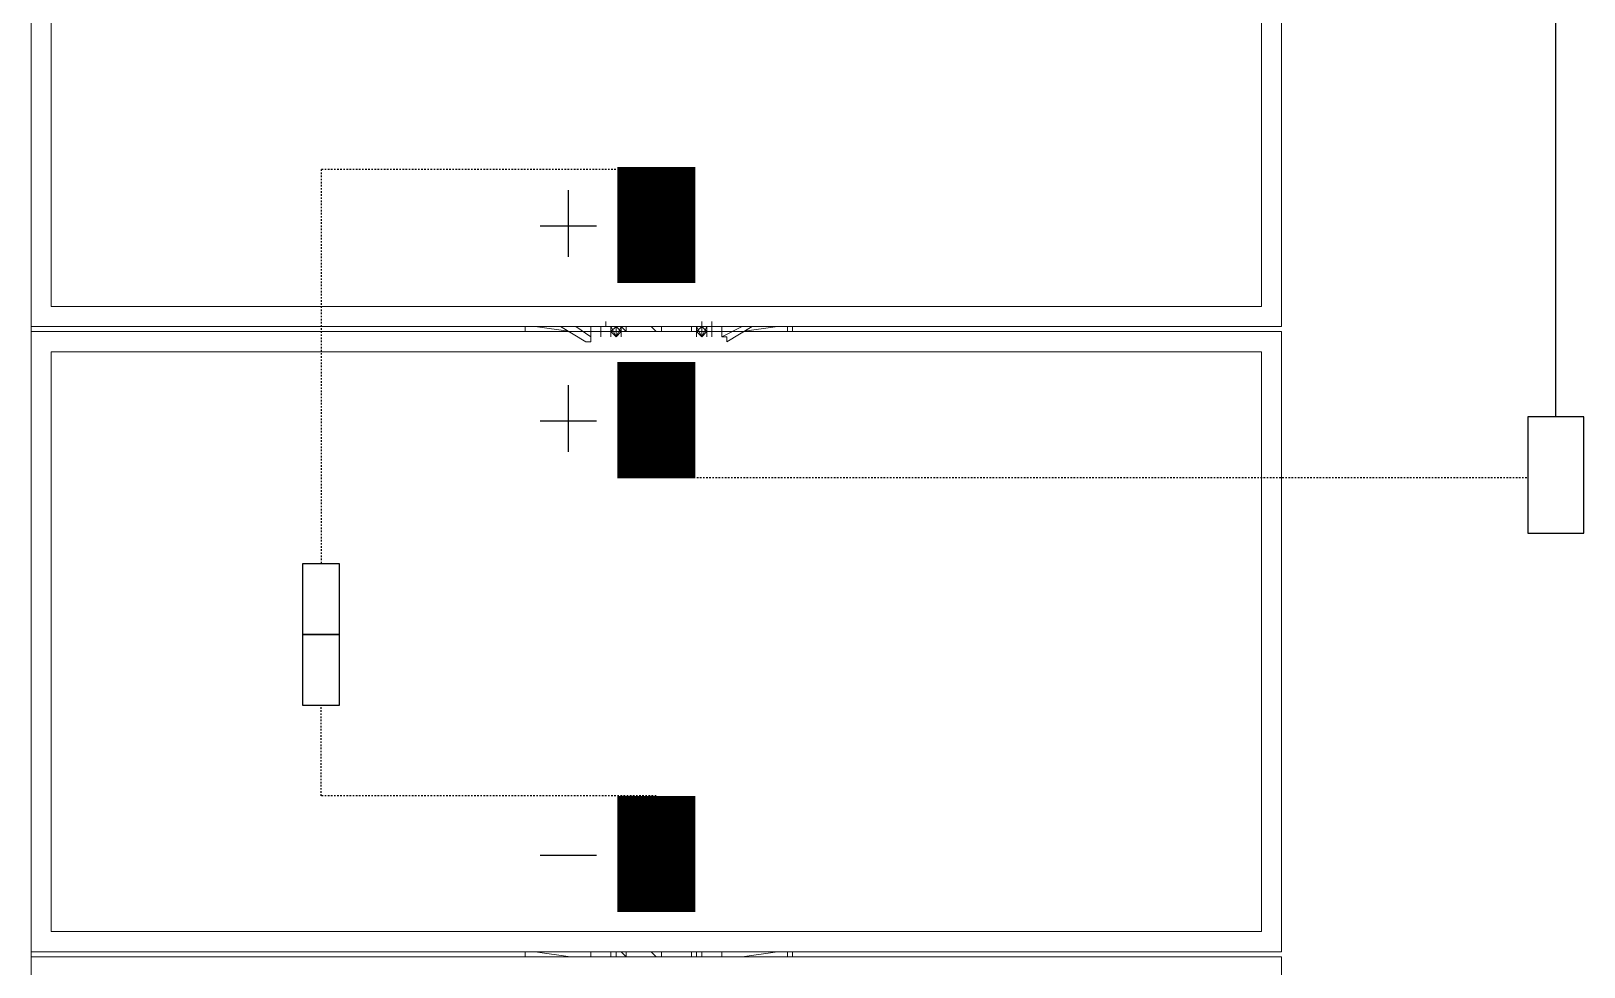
# Model space of a CAD drawing. Header units: feet. Extents: x -13743 to 68376, y -48 to 67763.
# Drawn here: x 4375 to 4474.7, y 65018.1 to 65078.2 of the extents above; entities that cross this region are included whole.
import ezdxf
from ezdxf.lldxf.tags import DXFTag

# ---------------------------------------------------------------- set-up
doc = ezdxf.new("R2010")
doc.units = ezdxf.units.FT
doc.header["$MEASUREMENT"] = 0
doc.linetypes.add('HIDDEN', pattern=[0.375, 0.25, -0.125])
for name, color, linetype in [('E-DC HARNESS-POS', 10, 'DC HARNESS CABLE'), ('E-HARN-COMP', 8, 'Continuous'), ('E-TRNK-CABL-NEG', 6, 'HIDDEN'), ('E-TRUNK-CABLE-POS', 6, 'HIDDEN'), ('Polarity-Text', 7, 'Continuous')]:
    doc.layers.add(name, color=color, linetype=linetype)
doc.styles.get("Standard").update_dxf_attribs({"font": 'arial.ttf'})
tags = doc.linetypes.add('DC HARNESS CABLE', pattern='A,0.5,-0.2,["DH",Standard,S=0.1,R=0,X=-0.1,Y=-0.05],-0.2', length=0.9).pattern_tags.tags
tags[6] = DXFTag(74, 10)

# ---------------------------------------------------------------- blocks, each defined once
blk = doc.blocks.new('A$C47dfd34d')
at = {"lineweight": 5}
for points in [[(6.06642, 0.41332), (6.06642, 0), (6.27141, 0), (6.27141, 0.41332)], [(6.27308, 0.41332), (6.27308, 0), (6.47807, 0), (6.47807, 0.41332)], [(6.27308, 0), (6.27308, 0.41332)], [(6.47974, 0.41332), (6.47974, 0), (6.68473, 0), (6.68473, 0.41332)], [(6.47974, 0), (6.47974, 0.41332)], [(6.4714, 0.40665), (6.4714, 0.00667), (6.27974, 0.00667), (6.27974, 0.40665)], [(6.27974, 0.00667), (6.27974, 0.40665)], [(6.67639, 0.40665), (6.67639, 0.00667), (6.4864, 0.00667), (6.4864, 0.40665)], [(6.4864, 0.00667), (6.4864, 0.40665)], [(6.27308, 0.24999), (6.27141, 0.24999)], [(6.47974, 0.24999), (6.47807, 0.24999)], [(6.47974, 0.22832), (6.4764, 0.22832), (6.47974, 0.23332), (6.4764, 0.22832), (6.47974, 0.22832), (6.4764, 0.22832), (6.47474, 0.22832), (6.47474, 0.22999), (6.47974, 0.23832), (6.47474, 0.22999), (6.47474, 0.22832), (6.4764, 0.22832), (6.47807, 0.22832), (6.4764, 0.22832), (6.47807, 0.22832)], [(6.4764, 0.22166), (6.47807, 0.22166), (6.47974, 0.22166), (6.47974, 0.21999), (6.47974, 0.22166), (6.47807, 0.22166)], [(6.47974, 0.21832), (6.47974, 0.21999), (6.47807, 0.22166), (6.4764, 0.21999)], [(6.47974, 0.21832), (6.47974, 0.21999), (6.47807, 0.22166), (6.4764, 0.21999)], [(6.47974, 0.21999), (6.47974, 0.22166), (6.4764, 0.21999), (6.47807, 0.21832)], [(6.47974, 0.21999), (6.47807, 0.21999)], [(6.47974, 0.21999), (6.47807, 0.21999)], [(6.47807, 0.19333), (6.4764, 0.19333)], [(6.47974, 0.18999), (6.47974, 0.19166), (6.47807, 0.19333), (6.4764, 0.19166)], [(6.47974, 0.18999), (6.47974, 0.19166), (6.47807, 0.19333), (6.4764, 0.19166)], [(6.47974, 0.19166), (6.47974, 0.19333), (6.4764, 0.19166), (6.47807, 0.18999)], [(6.47807, 0.18999), (6.4764, 0.18999), (6.47807, 0.18999), (6.47974, 0.18999)], [(6.47974, 0.18666), (6.47974, 0.18833), (6.47974, 0.18999), (6.47974, 0.18833), (6.4764, 0.18833), (6.47974, 0.18833)], [(6.47974, 0.19166), (6.47807, 0.19166)], [(6.47974, 0.19166), (6.47807, 0.19166)], [(6.4764, 0.18499), (6.4764, 0.18333), (6.47474, 0.18333), (6.47974, 0.17499), (6.47474, 0.18333), (6.4764, 0.18333)], [(6.47974, 0.17833), (6.4764, 0.18499), (6.47974, 0.18499), (6.4764, 0.18499)], [(6.47807, 0.18499), (6.4764, 0.18499)]]:
    blk.add_lwpolyline(points, close=True, dxfattribs=at)
for points in [[(8.12634, 0.41332), (6.06642, 0.41332)], [(6.27308, 0), (6.27308, 0.41332)], [(6.47974, 0), (6.47974, 0.41332)], [(6.27974, 0.00667), (6.27974, 0.40665)], [(6.4864, 0.00667), (6.4864, 0.40665)], [(6.27141, 0.23499), (6.27308, 0.24666), (6.27308, 0.24332)], [(6.47807, 0.23499), (6.47974, 0.24666), (6.47974, 0.24332)], [(6.47474, 0.22999), (6.47974, 0.23832)], [(6.4764, 0.22832), (6.47974, 0.23332)], [(6.27141, 0.22832), (6.27308, 0.22832)], [(6.27308, 0.22166), (6.27141, 0.22166)], [(6.47807, 0.21832), (6.47974, 0.21832), (6.47974, 0.19333), (6.47807, 0.19333), (6.4764, 0.19333), (6.47807, 0.19333), (6.47974, 0.19333), (6.47974, 0.19166), (6.47807, 0.19166), (6.47974, 0.19166), (6.47807, 0.19166), (6.47974, 0.19166), (6.47807, 0.19166), (6.47974, 0.19166), (6.47807, 0.19166), (6.47974, 0.19166), (6.47807, 0.19166), (6.47974, 0.19166), (6.47807, 0.19166), (6.47974, 0.19166), (6.47807, 0.19166), (6.47974, 0.19166), (6.47807, 0.19166), (6.47974, 0.19166), (6.47807, 0.19166), (6.47974, 0.19166), (6.4814, 0.19166), (6.47974, 0.19166), (6.47807, 0.19166), (6.47807, 0.21999), (6.47974, 0.21999), (6.47807, 0.21999), (6.47974, 0.21999), (6.47807, 0.21999), (6.47974, 0.21999), (6.47807, 0.21999), (6.47974, 0.21999), (6.47807, 0.21999), (6.47974, 0.21999), (6.47807, 0.21999), (6.4764, 0.21999), (6.47807, 0.21832), (6.47807, 0.21999), (6.47974, 0.21999), (6.47807, 0.21999), (6.47974, 0.21999), (6.47807, 0.21999), (6.47974, 0.21999), (6.47807, 0.21999), (6.47974, 0.21999), (6.47807, 0.21999), (6.47974, 0.21999), (6.47807, 0.21999), (6.47807, 0.21832), (6.4764, 0.21999), (6.47807, 0.21832), (6.47807, 0.21999), (6.47974, 0.21999), (6.47974, 0.22166), (6.47807, 0.22166), (6.4764, 0.22166), (6.47807, 0.22166), (6.47974, 0.22166), (6.47974, 0.22332), (6.4814, 0.22332), (6.47974, 0.22332), (6.47974, 0.22499), (6.4764, 0.22499)], [(6.4814, 0.22332), (6.47974, 0.22332), (6.47974, 0.22499), (6.4764, 0.22499), (6.47974, 0.22499), (6.47974, 0.22332), (6.47974, 0.22166), (6.47807, 0.22166), (6.4764, 0.22166), (6.47807, 0.22166), (6.47974, 0.22166), (6.47974, 0.22332)], [(6.47807, 0.22166), (6.47807, 0.22166)], [(6.47974, 0.22166), (6.47807, 0.22166)], [(6.47974, 0.22166), (6.47974, 0.22166)], [(6.27141, 0.21999), (6.27308, 0.21999)], [(6.27308, 0.21666), (6.27141, 0.21666), (6.27308, 0.21832)], [(6.4764, 0.21999), (6.47807, 0.21999)], [(6.4764, 0.21832), (6.47807, 0.21832)], [(6.4764, 0.21832), (6.47807, 0.21832)], [(6.47807, 0.21999), (6.47974, 0.21999)], [(6.47807, 0.21999), (6.47974, 0.21999)], [(6.47807, 0.21999), (6.47974, 0.21999)], [(6.47807, 0.21999), (6.47974, 0.21999)], [(6.47807, 0.21999), (6.47974, 0.21999)], [(6.47807, 0.21999), (6.47974, 0.21999)], [(6.47807, 0.21832), (6.47974, 0.21832)], [(6.47807, 0.21832), (6.47974, 0.21832)], [(6.47807, 0.21832), (6.47807, 0.21832)], [(6.47974, 0.21666), (6.47807, 0.21666), (6.47974, 0.21832)], [(6.47974, 0.21832), (6.47974, 0.19333)], [(6.47974, 0.21832), (6.47974, 0.21832)], [(6.47974, 0.19333), (6.47974, 0.21832)], [(6.27141, 0.20666), (6.27308, 0.20832)], [(6.47807, 0.20666), (6.47974, 0.20832)], [(6.27308, 0.20499), (6.27141, 0.20499)], [(6.47974, 0.20499), (6.47807, 0.20499)], [(6.27141, 0.19499), (6.27308, 0.19499)], [(6.27308, 0.19333), (6.27141, 0.19333)], [(6.27141, 0.19166), (6.27308, 0.19166)], [(6.47807, 0.19333), (6.4764, 0.19333)], [(6.4764, 0.19333), (6.47807, 0.19333)], [(6.47974, 0.19333), (6.47807, 0.19333), (6.4764, 0.19333)], [(6.47807, 0.19166), (6.47807, 0.18999), (6.4764, 0.19166)], [(6.4764, 0.19166), (6.47807, 0.18999), (6.47807, 0.19166)], [(6.4764, 0.19166), (6.47807, 0.19166)], [(6.4764, 0.19166), (6.47807, 0.18999), (6.47807, 0.19166)], [(6.4764, 0.19166), (6.47807, 0.19166)], [(6.47807, 0.18999), (6.47974, 0.18999), (6.47974, 0.18833), (6.4764, 0.18833)], [(6.47807, 0.19499), (6.47974, 0.19499)], [(6.47807, 0.19166), (6.47974, 0.19166), (6.47974, 0.19333), (6.47807, 0.19333)], [(6.47974, 0.19333), (6.47807, 0.19333)], [(6.47807, 0.19333), (6.47974, 0.19333), (6.47974, 0.19166), (6.47807, 0.19166)], [(6.47974, 0.19333), (6.47807, 0.19333)], [(6.47807, 0.19333), (6.47807, 0.19333)], [(6.47807, 0.19166), (6.47974, 0.19166)], [(6.47807, 0.19166), (6.47974, 0.19166)], [(6.47807, 0.19166), (6.47974, 0.19166)], [(6.47807, 0.19166), (6.47974, 0.19166)], [(6.47807, 0.19166), (6.47974, 0.19166)], [(6.47807, 0.19166), (6.47974, 0.19166)], [(6.47807, 0.18999), (6.47807, 0.18999)], [(6.47974, 0.19333), (6.47974, 0.19333)], [(6.47974, 0.18999), (6.47974, 0.18999)], [(6.27308, 0.18499), (6.27141, 0.18499)], [(6.47974, 0.17833), (6.4764, 0.18499), (6.47974, 0.18499)], [(6.47974, 0.18499), (6.47807, 0.18499)], [(6.47974, 0.18833), (6.47974, 0.18666)], [(6.47974, 0.18833), (6.4814, 0.18833)], [(6.47974, 0.17499), (6.47474, 0.18333)], [(6.27308, 0.16999), (6.27308, 0.16666), (6.27141, 0.17833)], [(6.47974, 0.16999), (6.47974, 0.16666), (6.47807, 0.17833)], [(6.27308, 0.16666), (6.27308, 0.16666)], [(6.47974, 0.16666), (6.47974, 0.16666)], [(6.27141, 0.16333), (6.27308, 0.16333)], [(6.27141, 0.16166), (6.27308, 0.16166)], [(6.47807, 0.16333), (6.47974, 0.16333)], [(6.47807, 0.16166), (6.47974, 0.16166)]]:
    blk.add_lwpolyline(points, dxfattribs=at)

msp = doc.modelspace()

# ---------------------------------------------------------------- linework, layer by layer
at = {"layer": 'E-DC HARNESS-POS', "ltscale": 0.5}
msp.add_lwpolyline([(4472.899, 65053.445), (4472.899, 65086.874)], dxfattribs=at)
at = {"layer": 'E-HARN-COMP', "const_width": 5}
for points in [[(4415.131, 65069.497), (4415.131, 65062.043)], [(4415.131, 65049.514), (4415.131, 65056.969)], [(4415.131, 65029.108), (4415.131, 65021.653)], [(4415.131, 65009.518), (4415.131, 65016.973)]]:
    msp.add_lwpolyline(points, dxfattribs=at)
at = {"layer": 'E-HARN-COMP'}
for points in [[(4474.706, 65053.445), (4471.093, 65053.445), (4471.093, 65045.991), (4474.706, 65045.991)], [(4392.433, 65044.034), (4394.758, 65044.034), (4394.758, 65039.47), (4392.433, 65039.47)], [(4392.433, 65039.47), (4394.758, 65039.47), (4394.758, 65034.906), (4392.433, 65034.906)]]:
    msp.add_lwpolyline(points, close=True, dxfattribs=at)
at = {"layer": 'E-TRNK-CABL-NEG', "ltscale": 0.1}
msp.add_lwpolyline([(4415.131, 65029.108), (4393.596, 65029.108), (4393.596, 65034.906)], dxfattribs=at)
at = {"layer": 'E-TRUNK-CABLE-POS', "ltscale": 0.1}
for points in [[(4415.131, 65069.348), (4393.596, 65069.348), (4393.596, 65044.034)], [(4415.131, 65049.565), (4471.093, 65049.565)]]:
    msp.add_lwpolyline(points, dxfattribs=at)
at = {"layer": 'Polarity-Text'}
for p, q in [((4409.476, 65068.009), (4409.476, 65063.734)), ((4407.666, 65065.733), (4411.286, 65065.733)), ((4409.476, 65055.48), (4409.476, 65051.206)), ((4407.666, 65053.204), (4411.286, 65053.204)), ((4407.666, 65025.303), (4411.286, 65025.303))]:
    msp.add_line(p, q, dxfattribs=at)

# ---------------------------------------------------------------- block references
at = {"xscale": 194.318304, "yscale": 194.318304, "zscale": 194.318304, "rotation": 90}
msp.add_blockref('A$C47dfd34d', (4455.289, 63800.118), dxfattribs=at)

doc.saveas('drawing.dxf')
